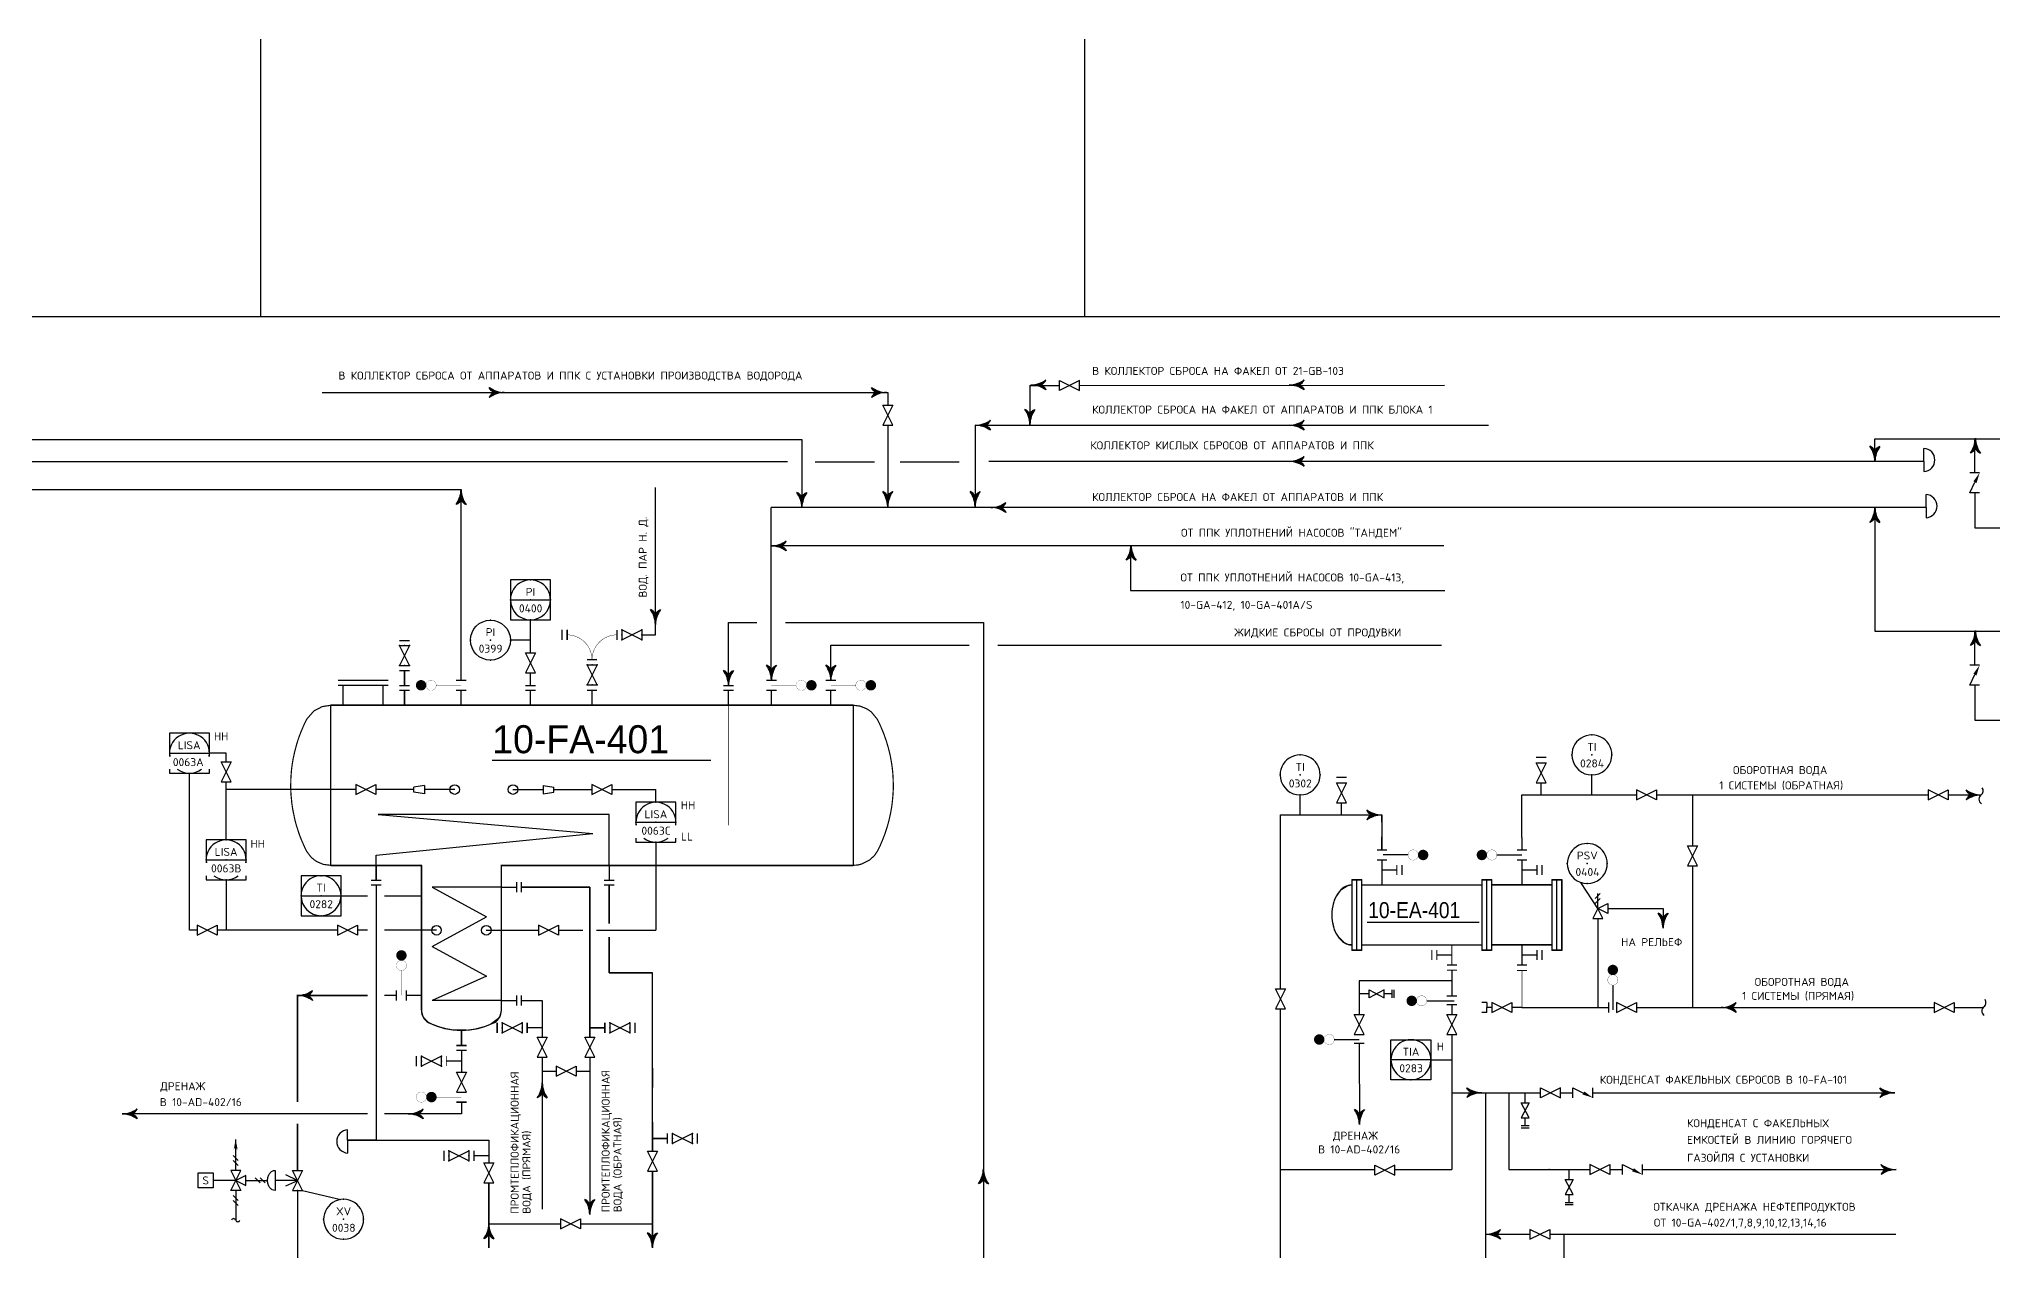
# Model space of a CAD drawing. Extents: x 173.9 to 269, y 119.5 to 158.6.
# Drawn here: x 209.56 to 246.2, y 135.91 to 158.62 of the extents above; entities that cross this region are included whole.
import ezdxf
from ezdxf.enums import TextEntityAlignment as Align

# ---------------------------------------------------------------- set-up
doc = ezdxf.new("R2010")
doc.units = 0
doc.linetypes.add('DASH', pattern=[0.15625, 0.09375, -0.0625])
doc.linetypes.add('DASHED', pattern=[0.1875, 0.125, -0.0625])
doc.layers.get('0').update_dxf_attribs({"linetype": 'CONTINUOUS'})
for name, color, linetype in [('1', 7, 'CONTINUOUS'), ('IN-ATTRIBS', 7, 'CONTINUOUS'), ('IN-EQUIPMENT', 7, 'CONTINUOUS'), ('IN-INST-TAP', 7, 'CONTINUOUS'), ('IN-INSTRUMENT', 7, 'CONTINUOUS'), ('IN-MIN-PROC', 2, 'CONTINUOUS'), ('IN-SOFTWARE', 7, 'CONTINUOUS'), ('IN-TEXT', 1, 'CONTINUOUS'), ('СЛОЙ1', 3, 'CONTINUOUS'), ('СЛОЙ2', 5, 'CONTINUOUS'), ('СЛОЙ3', 6, 'CONTINUOUS')]:
    doc.layers.add(name, color=color, linetype=linetype)
doc.styles.add('ATTRIBS', font='SIMPLEX', dxfattribs={"width": 0.9, "height": 0.1})
doc.styles.add('NARROW', font='simplex', dxfattribs={"width": 0.75, "height": 0.1})
doc.styles.add('S1', font='SIMPLEX', dxfattribs={"height": 0.1})

# ---------------------------------------------------------------- blocks, each defined once
blk = doc.blocks.new('VALVTEXT')
at = {"layer": 'IN-ATTRIBS'}
for p in [(0, 0.0625), (0, 0), (0.25, 0.0625), (0.25, 0), (0, -0.0625), (0.25, -0.0625)]:
    blk.add_point(p, dxfattribs=at)
at = {"layer": 'IN-ATTRIBS', "style": 'S1', "flags": 1}
for tag, p in [('DWGNO', (0.125, 0.4375)), ('IDNUM', (0.125, 0.5625)), ('FILENO', (0.125, 0.3125))]:
    blk.add_attdef(tag, text='', height=0.1, dxfattribs=at).set_placement(p, align=Align.CENTER)
at = {"layer": 'IN-ATTRIBS', "style": 'S1'}
for tag, p in [('MODE', (0.125, 0.078125)), ('SIZE', (0.125, -0.1875))]:
    blk.add_attdef(tag, text='', height=0.1, dxfattribs=at).set_placement(p, align=Align.CENTER)
blk = doc.blocks.new('PF35A')
blk.add_lwpolyline([(0, -0.0625), (0.25, 0.0625), (0.25, -0.0625), (0, 0.0625)], close=True)
blk = doc.blocks.new('BUBTEXT')
at = {"layer": 'IN-ATTRIBS'}
for p in [(0, 0.25), (-0.25, 0), (0, 0), (0.25, 0), (0, -0.25)]:
    blk.add_point(p, dxfattribs=at)
at = {"layer": 'IN-ATTRIBS', "flags": 1}
for tag, style, width, p in [('DWGNO', 'ATTRIBS', 0.8, (0.003, 0.447)), ('IDNUM', 'ATTRIBS', 0.8, (0.009, 0.584)), ('FILENO', 'ATTRIBS', 0.8, (-0.003, 0.311)), ('LOC', 'ATTRIBS', 0.8, (-0.08, -0.422)), ('SIG', 'ATTRIBS', 0.8, (-0.087, -0.563)), ('INSTALL', 'ATTRIBS', 0.8, (-0.087, -0.699)), ('DATE', 'ATTRIBS', 0.8, (-0.088, -0.969)), ('SERV', 'ATTRIBS', 0.8, (-0.083, -0.838)), ('CSYS', 'NARROW', 0.75, (-0.087, -1.243)), ('DES', 'NARROW', 0.75, (-0.087, -1.102))]:
    blk.add_attdef(tag, text='', height=0.1, dxfattribs=dict(at, style=style, width=width)).set_placement(p, align=Align.CENTER)
at = {"layer": 'IN-ATTRIBS', "style": 'ATTRIBS', "flags": 1}
blk.add_attdef('SYSCDI', text='', height=0.1, dxfattribs=at).set_placement((-0.312, 0.312), align=Align.RIGHT)
at = {"layer": 'IN-ATTRIBS', "style": 'S1'}
for tag, p in [('XT', (0.324, 0.257)), ('A1', (0.323, 0.115)), ('A2', (0.323, -0.035)), ('A3', (0.323, -0.185)), ('RES', (0.323, -0.342))]:
    blk.add_attdef(tag, p, '', height=0.1, dxfattribs=at)
at = {"layer": 'IN-ATTRIBS', "style": 'ATTRIBS'}
blk.add_attdef('SYSCDV', text='', height=0.1, dxfattribs=at).set_placement((-0.312, 0.141), align=Align.RIGHT)
at = {"layer": 'IN-ATTRIBS', "style": 'S1'}
for tag, p in [('INSTTYPE', (0, 0.05)), ('TAGNUM', (0.002, -0.156)), ('MD', (0.402, -0.565)), ('SZ', (0.402, -0.696))]:
    blk.add_attdef(tag, text='', height=0.1, dxfattribs=at).set_placement(p, align=Align.CENTER)
blk = doc.blocks.new('PH29B')
at = {"linetype": 'Continuous'}
blk.add_line((-0.25, 0), (0.25, 0), dxfattribs=at)
for points in [[(0.25, -0.038), (0.25, 0.25), (-0.25, 0.25), (-0.25, -0.038)], [(-0.25, -0.199), (-0.25, -0.25), (0.25, -0.25), (0.25, -0.199)]]:
    blk.add_lwpolyline(points)
for start, end in [(351.1529, 188.8471), (232.6037, 307.3963)]:
    blk.add_arc((0, 0), 0.25, start, end)
blk = doc.blocks.new('PE2')
for points in [[(0, 0, 0.150368), (0.188, 0.062, 0.150368)], [(0.125, 0, 0.206864), (0.188, 0.062, 0.206864)], [(0.125, 0, -0.206864), (0.188, -0.062, -0.206864)]]:
    blk.add_lwpolyline(points, format="xyb")
blk.add_arc((-0.008, -0.336), 0.336, 54.4623, 88.6678)
for points in [[(0, 0), (0.125, 0), (0.04, 0.003), (0.141, 0.008)], [(0, 0), (0.125, 0), (0.04, -0.003), (0.141, -0.008)], [(0.04, 0.003), (0.141, 0.008), (0.079, 0.011), (0.156, 0.019)], [(0.079, 0.011), (0.156, 0.019), (0.117, 0.024), (0.169, 0.031)], [(0.117, 0.024), (0.169, 0.031), (0.154, 0.041), (0.179, 0.046)], [(0.154, 0.041), (0.179, 0.046), (0.188, 0.062)], [(0.04, -0.003), (0.141, -0.008), (0.079, -0.011), (0.156, -0.019)], [(0.079, -0.011), (0.156, -0.019), (0.117, -0.024), (0.169, -0.031)], [(0.117, -0.024), (0.169, -0.031), (0.154, -0.041), (0.179, -0.046)], [(0.154, -0.041), (0.179, -0.046), (0.188, -0.062)]]:
    blk.add_solid(points)
blk = doc.blocks.new('X1', base_point=(27.875, 16.125))
for p, q in [((28, 16.0625), (27.75, 16.1875)), ((27.75, 16.0625), (28, 16.1875)), ((27.75, 16.1875), (27.75, 16.0625)), ((28, 16.1875), (28, 16.0625))]:
    blk.add_line(p, q)
for p in [(27.75, 16.125), (28, 16.125)]:
    blk.add_point(p)
blk = doc.blocks.new('PD22')
blk.add_lwpolyline([(-0.09375, 0.09375), (0.09375, 0.09375), (0.09375, -0.09375), (-0.09375, -0.09375), (-0.09375, 0.09375)])
at = {"layer": 'IN-ATTRIBS', "style": 'S1'}
blk.add_attdef('S_TAG', text='', height=0.1, dxfattribs=at).set_placement((0, 0), align=Align.MIDDLE)
blk = doc.blocks.new('PE1')
for centre, start, end in [((-0.009, 0.027), 288.4319, 71.5681), ((0.009, -0.027), 108.4319, 251.5681)]:
    blk.add_arc(centre, 0.0284, start, end)
blk = doc.blocks.new('PD14')
for points, const_width in [([(0.03, 0.5, 1), (0.095, 0.5, 1)], 0.065), ([(-0.00125, 0.375, 1), (0.12625, 0.375, 1)], 0.0025)]:
    blk.add_lwpolyline(points, format="xyb", close=True, dxfattribs=dict(const_width=const_width))
at = {"const_width": 0.005}
blk.add_lwpolyline([(0.0625, 0.3125), (0.0625, 0)], dxfattribs=at)
blk = doc.blocks.new('-ARROW')
blk.add_line((0.085, 0), (0.125, 0))
for points in [[(0.085, 0), (0, 0), (0.085, 0), (0.124, 0.025)], [(0.085, 0), (0, 0), (0.085, 0), (0.124, -0.025)]]:
    blk.add_solid(points)
blk = doc.blocks.new('PH35A')
blk.add_circle((0, 0), 0.25)
blk = doc.blocks.new('PF35')
blk.add_lwpolyline([(0, -0.0625), (0.25, 0.0625), (0.25, -0.0625), (0, 0.0625)], close=True)
at = {"layer": 'IN-ATTRIBS', "style": 'S1'}
for tag, p in [('MODE', (0.125, 0.078125)), ('SIZE', (0.125, -0.1875))]:
    blk.add_attdef(tag, text='', height=0.1, dxfattribs=at).set_placement(p, align=Align.CENTER)

msp = doc.modelspace()

# ---------------------------------------------------------------- hatches: boundary and pattern name
at = {"layer": 'IN-MIN-PROC'}
msp.add_hatch(color=256, dxfattribs=at).paths.add_polyline_path([(216.92, 138.891, 0.373738), (216.825, 138.808, -0.070186), (216.825, 138.782, 0.373738), (216.92, 138.699, 1)])

# ---------------------------------------------------------------- linework, layer by layer
at = {"color": 2}
for p, q in [((213.721, 153.423), (213.721, 158.622)), ((232.933, 140.826), (232.745, 140.451)), ((232.745, 140.826), (232.933, 140.826)), ((232.933, 140.451), (232.745, 140.826)), ((235.955, 140.692), (236.142, 140.692)), ((232.745, 140.451), (232.933, 140.451)), ((234.408, 139.968), (234.221, 140.343)), ((234.221, 140.343), (234.408, 140.343)), ((234.408, 140.343), (234.221, 139.968)), ((235.955, 140.531), (236.142, 140.531)), ((236.142, 139.968), (235.955, 140.343)), ((235.955, 140.343), (236.142, 140.343)), ((236.142, 140.343), (235.955, 139.968)), ((234.221, 139.968), (234.408, 139.968)), ((235.955, 139.968), (236.142, 139.968)), ((234.221, 139.806), (234.408, 139.806)), ((214.411, 137.224), (214.185, 137.127)), ((214.411, 137.232), (214.189, 137.338))]:
    msp.add_line(p, q, dxfattribs=at)
at = {"color": 4}
msp.add_line((229.169, 153.424, -0.861), (229.169, 158.623, -0.861), dxfattribs=at)
at = {"color": 3}
for p, q in [((229.071, 152.131), (235.914, 152.14)), ((227.113, 151.387), (236.739, 151.387)), ((204.431, 150.18), (217.476, 150.18)), ((230.024, 149.125), (230.024, 148.287)), ((230.024, 148.287), (235.917, 148.287))]:
    msp.add_line(p, q, dxfattribs=at)
at = {"color": 5}
for p, q in [((243.983, 150.709), (243.983, 151.13)), ((243.983, 151.13), (246.326, 151.13)), ((245.854, 150.495), (245.854, 151.13)), ((243.983, 149.845), (243.983, 147.525)), ((245.854, 150.12), (245.854, 149.462)), ((245.854, 149.462), (250.38, 149.462)), ((243.983, 147.525), (246.326, 147.525)), ((245.854, 146.89), (245.854, 147.525)), ((245.854, 146.515), (245.854, 145.857)), ((245.854, 145.857), (250.38, 145.857))]:
    msp.add_line(p, q, dxfattribs=at)
at = {"linetype": 'Continuous'}
for p, q in [((218.402, 148.113), (219.152, 148.113)), ((212.009, 145.238), (212.759, 145.238)), ((215.921, 144.089), (219.947, 143.732)), ((220.252, 144.089), (215.921, 144.089)), ((220.252, 143.138), (220.252, 144.089)), ((215.882, 143.327), (219.947, 143.732)), ((215.882, 143.138), (215.882, 143.327)), ((214.476, 142.569), (215.226, 142.569)), ((216.936, 142.727), (217.953, 142.172)), ((218.232, 142.727), (216.936, 142.727)), ((216.936, 141.616), (217.953, 142.172)), ((216.936, 141.616), (217.953, 141.061)), ((217.953, 141.061), (216.936, 140.605)), ((218.232, 140.605), (216.936, 140.605)), ((235.66, 139.494), (234.91, 139.494))]:
    msp.add_line(p, q, dxfattribs=at)
for p, q in [((217.476, 146.606), (217.476, 147.731)), ((222.396, 146.419), (222.583, 146.419)), ((223.2, 146.419), (223.388, 146.419)), ((213.071, 145.238), (212.759, 145.238)), ((218.06, 145.112), (222.159, 145.112)), ((214.196, 144.558), (213.071, 144.558)), ((213.071, 143.615), (213.071, 144.558)), ((215.5, 144.558), (214.196, 144.558)), ((216.59, 144.558), (215.875, 144.558)), ((217.356, 144.558), (216.789, 144.558)), ((218.449, 144.558), (219.016, 144.558)), ((219.215, 144.558), (219.929, 144.558)), ((220.304, 144.558), (221.129, 144.558)), ((221.129, 144.321), (221.129, 144.558)), ((234.74, 143.949), (234.74, 144.082)), ((234.74, 143.426), (234.74, 143.673)), ((221.13, 143.571), (221.13, 141.921)), ((213.071, 142.865), (213.071, 141.921)), ((234.177, 142.864), (234.177, 141.551)), ((234.365, 142.864), (234.177, 142.864)), ((234.365, 141.551), (234.365, 142.864)), ((236.615, 142.864), (236.615, 141.551)), ((236.802, 142.864), (236.615, 142.864)), ((236.802, 141.551), (236.802, 142.864)), ((237.927, 142.864), (237.927, 141.551)), ((238.115, 142.864), (237.927, 142.864)), ((238.115, 141.551), (238.115, 142.864)), ((214.729, 142.569), (215.724, 142.569)), ((216.04, 142.569), (216.732, 142.569)), ((219.704, 142.727), (219.888, 142.727)), ((237.927, 142.77), (236.802, 142.77)), ((214.226, 141.921), (213.071, 141.921)), ((215.16, 141.921), (214.176, 141.921)), ((215.724, 141.921), (215.535, 141.921)), ((216.449, 141.921), (216.04, 141.921)), ((217.016, 141.921), (216.449, 141.921)), ((217.949, 141.921), (218.715, 141.921)), ((218.715, 141.921), (218.929, 141.921)), ((219.304, 141.921), (219.76, 141.921)), ((220.016, 141.921), (221.13, 141.921)), ((234.462, 142.075), (236.562, 142.075)), ((234.177, 141.551), (234.365, 141.551)), ((236.615, 141.551), (236.802, 141.551)), ((237.927, 141.551), (238.115, 141.551)), ((218.603, 140.605), (218.998, 140.605)), ((238.788, 140.474), (238.788, 140.474)), ((218.717, 140.186), (218.717, 139.998)), ((220.169, 140.186), (220.169, 139.998)), ((217.482, 139.264), (217.482, 139.264)), ((221.063, 139.338), (221.063, 138.977)), ((221.063, 138.909), (221.063, 139.338)), ((235.66, 139.494), (236.052, 139.494)), ((213.25, 137.42), (213.25, 137.997)), ((213.157, 137.42), (213.25, 137.232)), ((213.344, 137.42), (213.157, 137.42)), ((213.297, 137.607), (213.204, 137.701)), ((213.297, 137.514), (213.204, 137.607)), ((213.25, 137.232), (213.344, 137.42)), ((213.157, 137.045), (213.25, 137.232)), ((213.344, 137.045), (213.157, 137.045)), ((213.438, 137.326), (213.25, 137.232)), ((213.25, 137.232), (213.438, 137.139)), ((213.25, 137.232), (213.344, 137.045)), ((213.25, 137.045), (213.25, 136.487)), ((213.438, 137.139), (213.438, 137.326)), ((213.438, 137.232), (213.848, 137.232)), ((213.614, 137.279), (213.708, 137.186)), ((213.708, 137.279), (213.801, 137.186)), ((213.204, 136.951), (213.297, 136.857)), ((213.204, 136.857), (213.297, 136.764))]:
    msp.add_line(p, q)
at = {"color": 7}
for p, q in [((213.071, 145.079), (213.071, 145.238)), ((212.384, 141.921), (212.384, 144.863)), ((213.071, 144.558), (213.071, 144.704)), ((212.531, 141.921), (212.384, 141.921)), ((213.071, 141.921), (212.906, 141.921))]:
    msp.add_line(p, q, dxfattribs=at)
at = {"color": 6}
msp.add_line((237.927, 141.645), (236.802, 141.645), dxfattribs=at)
for points in [[(219.152, 148.055), (219.152, 148.488), (218.402, 148.488), (218.402, 148.055)], [(218.402, 148.113), (218.402, 147.738), (219.152, 147.738), (219.152, 148.113)], [(212.759, 145.18), (212.759, 145.613), (212.009, 145.613), (212.009, 145.18)], [(212.009, 144.94), (212.009, 144.863), (212.759, 144.863), (212.759, 144.94)], [(234.91, 139.436), (234.91, 139.869), (235.66, 139.869), (235.66, 139.436)], [(235.66, 139.436), (235.66, 139.119), (234.91, 139.119), (234.91, 139.436)]]:
    msp.add_lwpolyline(points)
at = {"const_width": 0.0225}
for points in [[(234.646, 143.426), (234.833, 143.426)], [(237.458, 143.426), (237.271, 143.426)], [(236.146, 141.174), (235.958, 141.174)], [(237.458, 141.166), (237.271, 141.166)]]:
    msp.add_lwpolyline(points, dxfattribs=at)
at = {"color": 6, "const_width": 0.0225}
for points in [[(234.74, 142.77), (234.74, 143.238), (234.646, 143.238), (234.833, 143.238)], [(237.271, 143.238), (237.458, 143.238)], [(237.365, 142.77), (237.365, 143.238)], [(234.365, 142.77), (236.615, 142.77), (236.615, 142.864), (236.802, 142.864), (236.802, 142.77), (237.927, 142.77), (237.927, 142.864), (238.115, 142.864), (238.115, 141.551), (237.927, 141.551), (237.927, 141.645), (236.802, 141.645), (236.802, 141.551), (236.615, 141.551), (236.615, 141.645), (234.365, 141.645), (234.365, 141.551), (234.177, 141.551), (234.177, 142.864), (234.365, 142.864), (234.365, 141.645)], [(234.74, 143.051), (235.021, 143.051)], [(235.021, 142.957), (235.021, 143.145)], [(235.115, 142.957), (235.115, 143.145)], [(237.365, 143.051), (237.646, 143.051)], [(237.646, 142.957), (237.646, 143.145)], [(237.74, 143.145), (237.74, 142.957)], [(234.177, 142.77), (234.107, 142.76), (233.97, 142.675), (233.912, 142.605), (233.865, 142.521), (233.832, 142.431), (233.81, 142.32), (233.802, 142.208), (233.81, 142.095), (233.832, 141.984), (233.865, 141.894), (233.912, 141.81), (234.042, 141.683), (234.107, 141.655), (234.177, 141.655)], [(236.615, 142.77), (236.615, 141.645)], [(236.802, 142.77), (236.802, 141.645)], [(237.927, 142.77), (237.927, 141.645)], [(235.677, 141.364), (235.677, 141.551)], [(235.771, 141.364), (235.771, 141.551)], [(236.052, 141.458), (235.771, 141.458)], [(236.052, 141.27), (236.052, 141.645)], [(237.365, 141.645), (237.365, 141.27)], [(237.365, 141.458), (237.646, 141.458)], [(237.646, 141.364), (237.646, 141.551)], [(237.74, 141.364), (237.74, 141.551)], [(236.146, 141.27), (235.958, 141.27)], [(237.458, 141.27), (237.271, 141.27)]]:
    msp.add_lwpolyline(points, dxfattribs=at)
at = {"color": 7}
for points in [[(215.226, 142.511), (215.226, 142.944), (214.476, 142.944), (214.476, 142.511)], [(214.476, 142.569), (214.476, 142.194), (215.226, 142.194), (215.226, 142.569)]]:
    msp.add_lwpolyline(points, dxfattribs=at)
for centre, radius, start, end in [((218.777, 148.113), 0.375, 351.1529, 188.8471), ((218.777, 148.113), 0.375, 180, 0), ((212.384, 145.238), 0.375, 351.1529, 188.8471), ((233.207, 144.832), 0.375, 351.1529, 188.8471), ((212.384, 145.238), 0.375, 232.6037, 307.3963), ((233.207, 144.832), 0.375, 188.8471, 351.1529), ((246.028, 144.377), 0.0945, 122.4484, 238.3686), ((245.904, 144.536), 0.108, 312.7265, 30.7996), ((238.591, 143.172), 0.375, 351.1529, 188.8471), ((214.851, 142.569), 0.375, 351.1529, 188.8471), ((238.591, 143.172), 0.375, 188.8471, 351.1529), ((214.851, 142.569), 0.375, 180, 360), ((234.413, 142.271), 0.603, 146.3099, 164.5629), ((234.268, 142.368), 0.429, 121.8535, 146.3099), ((234.177, 142.515), 0.255, 90, 121.8535), ((234.643, 142.208), 0.841, 164.5629, 180), ((234.643, 142.208), 0.841, 180, 195.4371), ((234.413, 142.144), 0.603, 195.4371, 213.6901), ((234.268, 142.048), 0.429, 213.6901, 238.1465), ((234.177, 141.9), 0.255, 238.1465, 270), ((246.082, 140.408), 0.0945, 122.4484, 238.3686), ((245.958, 140.567), 0.108, 312.7265, 30.7996), ((235.285, 139.494), 0.375, 351.1529, 188.8471), ((235.285, 139.494), 0.375, 180, 0), ((215.274, 136.504), 0.375, 351.1529, 188.8471), ((215.274, 136.504), 0.375, 188.8471, 351.1529)]:
    msp.add_arc(centre, radius, start, end)
for start, end in [(351.1529, 188.8471), (188.8471, 351.1529)]:
    msp.add_arc((238.677, 145.207), 0.375, start, end, dxfattribs=at)
msp.add_point((237.879, 137.436))
at = {"layer": '1'}
for p, q in [((234.271, 141.561), (234.271, 142.864)), ((236.708, 141.561), (236.708, 142.864)), ((238.021, 141.561), (238.021, 142.864))]:
    msp.add_line(p, q, dxfattribs=at)
at = {"layer": 'IN-EQUIPMENT'}
for p, q in [((223.2, 146.606), (223.388, 146.606)), ((224.315, 146.606), (224.503, 146.606)), ((222.396, 146.508), (222.583, 146.508)), ((218.154, 140.186), (218.154, 139.998)), ((220.732, 140.186), (220.732, 139.998))]:
    msp.add_line(p, q, dxfattribs=at)
at = {"layer": 'IN-INST-TAP', "color": 7}
msp.add_line((238.677, 144.457), (238.677, 144.832), dxfattribs=at)
at = {"layer": 'IN-INST-TAP'}
for p, q in [((233.207, 144.082), (233.207, 144.457)), ((238.788, 142.329), (238.471, 142.817)), ((214.505, 137.045), (215.219, 136.875))]:
    msp.add_line(p, q, dxfattribs=at)
at = {"layer": 'IN-INST-TAP', "linetype": 'Continuous'}
for p, q in [((213.25, 137.232), (212.825, 137.232)), ((212.825, 137.232), (212.825, 137.231))]:
    msp.add_line(p, q, dxfattribs=at)
at = {"layer": 'IN-MIN-PROC'}
for p, q in [((245.947, 150.495), (245.76, 150.495)), ((245.947, 146.89), (245.76, 146.89)), ((237.63, 145.168), (237.817, 145.168)), ((233.886, 144.793), (234.074, 144.793)), ((237.63, 145.061), (237.817, 145.061)), ((237.817, 144.686), (237.63, 145.061)), ((237.817, 145.061), (237.63, 144.686)), ((216.789, 144.637), (216.59, 144.606)), ((216.789, 144.478), (216.59, 144.509)), ((219.016, 144.637), (219.215, 144.606)), ((219.016, 144.478), (219.215, 144.509)), ((234.074, 144.311), (233.886, 144.686)), ((234.074, 144.686), (233.886, 144.311)), ((233.886, 144.686), (234.074, 144.686)), ((237.63, 144.686), (237.817, 144.686)), ((233.886, 144.311), (234.074, 144.311)), ((235.232, 143.332), (234.763, 143.332)), ((236.896, 143.332), (237.365, 143.332)), ((238.741, 142.516), (238.835, 142.61)), ((238.741, 142.422), (238.835, 142.516)), ((238.788, 142.329), (238.788, 142.61)), ((238.788, 142.329), (238.694, 142.141)), ((238.694, 142.141), (238.882, 142.141)), ((238.788, 142.329), (238.975, 142.422)), ((238.882, 142.141), (238.788, 142.329)), ((238.975, 142.235), (238.788, 142.329)), ((238.975, 142.422), (238.975, 142.235)), ((234.502, 140.654), (234.502, 140.804)), ((234.783, 140.804), (234.502, 140.654)), ((234.502, 140.804), (234.783, 140.654)), ((234.783, 140.654), (234.783, 140.804)), ((234.931, 140.729), (234.783, 140.729)), ((234.931, 140.654), (234.931, 140.804)), ((234.971, 140.654), (234.971, 140.804)), ((239.069, 140.895), (239.069, 140.427)), ((235.58, 140.599), (236.095, 140.599)), ((236.615, 140.568), (236.615, 140.568)), ((236.708, 140.568), (236.615, 140.568)), ((236.615, 140.381), (236.615, 140.381)), ((236.708, 140.381), (236.615, 140.381)), ((236.708, 140.568), (236.708, 140.474)), ((236.708, 140.474), (236.708, 140.474)), ((236.802, 140.474), (236.708, 140.474)), ((236.708, 140.381), (236.708, 140.474)), ((238.996, 140.38), (238.996, 140.568)), ((233.846, 139.874), (234.315, 139.874)), ((238.695, 138.783), (238.695, 138.971)), ((237.349, 138.689), (237.499, 138.689)), ((237.499, 138.689), (237.349, 138.408)), ((237.499, 138.408), (237.349, 138.689)), ((237.349, 138.408), (237.499, 138.408)), ((237.349, 138.261), (237.499, 138.261)), ((237.349, 138.22), (237.499, 138.22)), ((213.989, 137.42), (213.989, 137.045)), ((239.626, 137.342), (239.626, 137.53)), ((214.411, 137.232), (213.989, 137.232)), ((238.177, 137.249), (238.327, 137.249)), ((238.327, 137.249), (238.177, 136.967)), ((238.327, 136.967), (238.177, 137.249)), ((238.177, 136.967), (238.327, 136.967)), ((238.177, 136.82), (238.327, 136.82)), ((238.177, 136.779), (238.327, 136.779))]:
    msp.add_line(p, q, dxfattribs=at)
for points in [[(245.947, 150.12), (245.76, 150.12), (245.859, 150.319)], [(245.947, 146.515), (245.76, 146.515), (245.859, 146.714)], [(216.59, 144.509), (216.59, 144.606)], [(216.789, 144.637), (216.789, 144.478)], [(219.016, 144.637), (219.016, 144.478)], [(219.215, 144.509), (219.215, 144.606)], [(238.32, 138.783), (238.32, 138.971), (238.519, 138.871)], [(239.251, 137.342), (239.251, 137.53), (239.449, 137.431)]]:
    msp.add_lwpolyline(points, dxfattribs=at)
at = {"layer": 'IN-MIN-PROC', "const_width": 0.0075}
msp.add_lwpolyline([(219.931, 146.989, 0.414214), (219.462, 147.458, 0.414214)], format="xyb", dxfattribs=at)
at = {"layer": 'IN-MIN-PROC', "linetype": 'DASH', "const_width": 0.0075}
msp.add_lwpolyline([(220.399, 147.458, 0.414214), (219.931, 146.989, 0.414214)], format="xyb", dxfattribs=at)
at = {"layer": 'IN-MIN-PROC'}
for points in [[(213.165, 145.079), (212.977, 144.704), (213.165, 144.704), (212.977, 145.079)], [(215.875, 144.464), (215.5, 144.652), (215.5, 144.464), (215.875, 144.652)], [(219.929, 144.464), (220.304, 144.652), (220.304, 144.464), (219.929, 144.652)], [(212.906, 141.827), (212.531, 142.015), (212.531, 141.827), (212.906, 142.015)], [(215.535, 141.827), (215.16, 142.015), (215.16, 141.827), (215.535, 142.015)], [(218.929, 141.827), (219.304, 142.015), (219.304, 141.827), (218.929, 142.015)], [(219.092, 139.545), (218.904, 139.92), (219.092, 139.92), (218.904, 139.545)], [(219.982, 139.545), (219.794, 139.92), (219.982, 139.92), (219.794, 139.545)], [(219.256, 139.189), (219.631, 139.377), (219.631, 139.189), (219.256, 139.377)], [(221.157, 137.407), (220.97, 137.782), (221.157, 137.782), (220.97, 137.407)], [(218.09, 137.188), (217.903, 137.563), (218.09, 137.563), (217.903, 137.188)], [(219.343, 136.326), (219.718, 136.514), (219.718, 136.326), (219.343, 136.514)], [(237.511, 136.129), (237.886, 136.316), (237.886, 136.129), (237.511, 136.316)]]:
    msp.add_lwpolyline(points, close=True, dxfattribs=at)
for points, const_width in [([(235.325, 143.428, 1), (235.325, 143.236, 1)], 0.00375), ([(235.513, 143.381, 1), (235.513, 143.283, 1)], 0.0975), ([(236.615, 143.283, 1), (236.615, 143.381, 1)], 0.0975), ([(236.802, 143.236, 1), (236.802, 143.428, 1)], 0.00375), ([(239.021, 141.177, 1), (239.118, 141.177, 1)], 0.0975), ([(238.974, 140.989, 1), (239.165, 140.989, 1)], 0.00375), ([(235.299, 140.55, 1), (235.299, 140.647, 1)], 0.0975), ([(235.486, 140.503, 1), (235.486, 140.694, 1)], 0.00375), ([(233.565, 139.825, 1), (233.565, 139.923, 1)], 0.0975), ([(233.752, 139.778, 1), (233.752, 139.97, 1)], 0.00375), ([(216.731, 138.699, 1), (216.731, 138.891, 1)], 0.00375), ([(216.92, 138.699, 1), (216.92, 138.891, 1)], 0.00375)]:
    msp.add_lwpolyline(points, format="xyb", close=True, dxfattribs=dict(at, const_width=const_width))
at = {"layer": 'IN-MIN-PROC', "const_width": 0.0075}
msp.add_lwpolyline([(217.014, 138.795), (217.482, 138.795)], dxfattribs=at)
at = {"layer": 'IN-MIN-PROC'}
msp.add_lwpolyline([(213.989, 137.045, -0.126822), (213.937, 137.058, -0.10607), (213.889, 137.1, -0.085783), (213.86, 137.158, -0.075445), (213.848, 137.232, -0.075445), (213.86, 137.306, -0.085783), (213.889, 137.365, -0.10607), (213.937, 137.407, -0.126822), (213.989, 137.42, -0.126822)], format="xyb", dxfattribs=at)
for centre in [(217.356, 144.558), (218.449, 144.558), (217.016, 141.921), (217.949, 141.921)]:
    msp.add_circle(centre, 0.0896, dxfattribs=at)
for points in [[(245.888, 150.302), (245.947, 150.495), (245.83, 150.334)], [(245.888, 146.697), (245.947, 146.89), (245.83, 146.729)], [(238.502, 138.843), (238.695, 138.783), (238.535, 138.9)], [(239.432, 137.402), (239.626, 137.342), (239.465, 137.46)]]:
    msp.add_solid(points, dxfattribs=at)
at = {"layer": 'IN-SOFTWARE', "color": 6}
msp.add_line((175.071, 153.423), (265.667, 153.423), dxfattribs=at)
at = {"layer": 'СЛОЙ1'}
for p, q in [((228.141, 152.14), (228.141, 151.387)), ((228.141, 152.131), (228.696, 152.131)), ((214.87, 151.999), (225.474, 151.999)), ((225.474, 151.999), (225.474, 151.762)), ((225.474, 151.387), (225.474, 149.845)), ((227.113, 151.387), (227.113, 149.845)), ((186.097, 151.117), (223.865, 151.117)), ((223.865, 151.117), (223.865, 149.845)), ((224.113, 150.7), (225.224, 150.7)), ((225.706, 150.7), (226.816, 150.7)), ((244.901, 150.709), (227.368, 150.709)), ((217.476, 146.606), (217.476, 150.18)), ((244.943, 149.845), (223.291, 149.845)), ((223.291, 146.636), (223.291, 149.845)), ((235.9, 149.125), (223.291, 149.125)), ((222.489, 147.69), (223.021, 147.69)), ((222.489, 146.508), (222.489, 147.69)), ((223.561, 147.69), (227.272, 147.69)), ((227.272, 147.69), (227.272, 133.777)), ((224.407, 146.636), (224.409, 147.263)), ((224.409, 147.263), (227.002, 147.263)), ((227.542, 147.263), (235.857, 147.263)), ((232.84, 140.826), (232.84, 144.082)), ((232.84, 144.082), (234.74, 144.082)), ((234.74, 144.082), (234.74, 143.426)), ((236.052, 141.174), (236.049, 140.692)), ((232.84, 131.769), (232.84, 140.451)), ((236.049, 140.531), (236.049, 140.343)), ((236.049, 139.968), (236.051, 137.436)), ((236.052, 138.877), (237.711, 138.877)), ((236.683, 138.877), (236.683, 129.846)), ((237.117, 138.877), (237.117, 137.436)), ((238.086, 138.877), (238.32, 138.877)), ((238.695, 138.877), (244.358, 138.877)), ((232.84, 137.436), (234.606, 137.436)), ((234.984, 137.436), (236.051, 137.436)), ((237.117, 137.436), (238.641, 137.436)), ((239.016, 137.436), (239.251, 137.436)), ((239.626, 137.436), (244.381, 137.436)), ((214.411, 137.045), (214.411, 130.406)), ((236.683, 136.223), (237.511, 136.223)), ((237.886, 136.223), (244.377, 136.223)), ((238.15, 136.223), (238.15, 134.173))]:
    msp.add_line(p, q, dxfattribs=at)
at = {"layer": 'СЛОЙ1', "color": 3}
msp.add_line((204.159, 150.709), (223.595, 150.709), dxfattribs=at)
at = {"layer": 'СЛОЙ1'}
for points, const_width in [([(234.74, 143.426), (234.74, 143.673)], 0.0225), ([(214.411, 138.7), (214.411, 140.7), (215.724, 140.7)], 0.03), ([(216.264, 140.7), (216.04, 140.7)], 0.0225), ([(214.411, 137.42), (214.411, 138.295)], 0.03)]:
    msp.add_lwpolyline(points, dxfattribs=dict(at, const_width=const_width))
at = {"layer": 'СЛОЙ2'}
for p, q in [((244.901, 150.709), (244.901, 150.953)), ((244.901, 150.709), (244.901, 150.516)), ((221.12, 147.458), (221.12, 150.222)), ((244.943, 149.845), (244.943, 150.089)), ((244.943, 149.845), (244.943, 149.653)), ((218.777, 147.121), (218.777, 147.738)), ((220.868, 147.458), (221.12, 147.458)), ((218.777, 146.508), (218.777, 146.746)), ((237.365, 144.457), (239.511, 144.457)), ((237.365, 143.662), (237.365, 144.457)), ((237.724, 144.457), (237.724, 144.686)), ((239.886, 144.457), (240.565, 144.457)), ((240.565, 144.457), (244.983, 144.457)), ((240.565, 144.457), (240.565, 143.503)), ((245.358, 144.457), (245.977, 144.457)), ((233.98, 144.082), (233.98, 144.311)), ((237.365, 143.662), (237.365, 143.426)), ((240.565, 143.128), (240.565, 140.474)), ((215.882, 142.767), (215.882, 137.99)), ((218.603, 142.727), (219.704, 142.727)), ((219.888, 142.727), (218.603, 142.727)), ((219.888, 142.727), (219.888, 139.92)), ((219.888, 139.92), (219.888, 142.727)), ((220.252, 142.767), (220.252, 142.049)), ((220.252, 142.049), (220.252, 142.767)), ((238.788, 142.141), (238.788, 140.474)), ((238.975, 142.329), (240.011, 142.329)), ((240.011, 142.329), (240.011, 141.962)), ((220.252, 141.793), (220.252, 141.125)), ((220.252, 141.125), (220.252, 141.793)), ((220.252, 141.125), (221.055, 141.125)), ((221.063, 141.125), (220.252, 141.125)), ((221.063, 138.909), (221.063, 141.125)), ((234.315, 140.974), (234.315, 140.343)), ((236.051, 140.972), (234.315, 140.974)), ((234.502, 140.729), (234.315, 140.729)), ((218.603, 140.605), (218.998, 140.605)), ((218.998, 140.605), (218.998, 139.92)), ((218.998, 140.605), (218.998, 139.92)), ((237.365, 140.474), (237.177, 140.474)), ((237.365, 140.474), (238.996, 140.474)), ((239.514, 140.474), (240.565, 140.474)), ((240.565, 140.474), (245.091, 140.474)), ((245.466, 140.474), (246.016, 140.474)), ((218.154, 139.998), (218.154, 140.186)), ((218.717, 139.998), (218.717, 140.186)), ((218.998, 140.092), (218.717, 140.092)), ((218.998, 140.092), (218.717, 140.092)), ((219.888, 140.092), (220.169, 140.092)), ((220.169, 140.092), (219.888, 140.092)), ((220.169, 139.998), (220.169, 140.186)), ((220.732, 140.186), (220.732, 139.998)), ((217.482, 139.673), (217.482, 139.264)), ((217.482, 139.673), (217.482, 139.264)), ((234.315, 139.806), (234.318, 138.279)), ((216.639, 139.375), (216.639, 139.562)), ((217.482, 139.469), (217.201, 139.469)), ((217.482, 139.469), (217.201, 139.469)), ((218.998, 139.545), (218.998, 136.696)), ((218.998, 139.283), (219.256, 139.283)), ((219.631, 139.283), (219.888, 139.283)), ((219.888, 139.545), (219.888, 136.594)), ((221.063, 137.782), (221.063, 138.909)), ((215.724, 138.48), (211.121, 138.48)), ((217.482, 138.48), (216.04, 138.48)), ((217.482, 138.48), (216.04, 138.48)), ((217.576, 138.701), (217.389, 138.701)), ((217.389, 138.701), (217.576, 138.701)), ((217.482, 138.701), (217.482, 138.48)), ((217.482, 138.701), (217.482, 138.48)), ((221.063, 138.326), (221.063, 138.633)), ((215.349, 137.99), (215.349, 138.182)), ((221.063, 138.326), (221.063, 137.782)), ((221.345, 137.925), (221.345, 138.112)), ((221.907, 137.925), (221.907, 138.112)), ((221.907, 137.925), (221.907, 138.112)), ((215.349, 137.99), (215.349, 137.746)), ((215.882, 137.99), (215.349, 137.99)), ((215.349, 137.99), (217.997, 137.99)), ((215.882, 137.99), (217.997, 137.99)), ((217.153, 137.788), (217.153, 137.601)), ((217.715, 137.788), (217.715, 137.601)), ((217.997, 137.99), (217.997, 137.563)), ((217.997, 137.99), (217.997, 137.563)), ((221.063, 138.019), (221.345, 138.019)), ((221.345, 138.019), (221.063, 138.019)), ((217.997, 137.694), (217.715, 137.694)), ((217.997, 137.694), (217.715, 137.694)), ((221.063, 137.407), (221.063, 135.971)), ((221.063, 135.971), (221.063, 137.407)), ((217.997, 137.188), (217.997, 135.971)), ((217.997, 135.971), (217.997, 137.188)), ((217.997, 136.42), (219.343, 136.42)), ((219.718, 136.42), (221.063, 136.42))]:
    msp.add_line(p, q, dxfattribs=at)
at = {"layer": 'СЛОЙ2', "linetype": 'Continuous'}
msp.add_line((218.777, 147.358), (218.402, 147.358), dxfattribs=at)
at = {"layer": 'СЛОЙ2', "color": 3}
for p, q in [((237.424, 138.689), (237.424, 138.877)), ((237.424, 138.261), (237.424, 138.408)), ((238.252, 137.249), (238.252, 137.436)), ((238.252, 136.82), (238.252, 136.967))]:
    msp.add_line(p, q, dxfattribs=at)
at = {"layer": 'СЛОЙ2', "const_width": 0.0112}
for points in [[(237.365, 141.166), (237.365, 140.474)], [(217.201, 139.562), (217.201, 139.375)], [(221.345, 137.925), (221.345, 138.112)]]:
    msp.add_lwpolyline(points, dxfattribs=at)
at = {"layer": 'СЛОЙ2'}
for centre, start, end in [((244.889, 150.735), 273.3723, 86.6277), ((244.93, 149.871), 273.3723, 86.6277), ((215.362, 137.964), 93.3723, 266.6277)]:
    msp.add_arc(centre, 0.218, start, end, dxfattribs=at)
at = {"layer": 'СЛОЙ3'}
for p, q in [((216.324, 147.352), (216.512, 147.352)), ((219.368, 147.551), (219.368, 147.364)), ((219.462, 147.551), (219.462, 147.364)), ((220.024, 146.989), (219.837, 146.989)), ((215.173, 146.606), (216.11, 146.606)), ((216.324, 146.789), (216.512, 146.789)), ((216.418, 146.508), (216.418, 146.789)), ((217.382, 146.606), (217.569, 146.606)), ((215.173, 146.513), (216.11, 146.513)), ((215.266, 146.138), (215.266, 146.513)), ((216.016, 146.138), (216.016, 146.513)), ((216.324, 146.508), (216.512, 146.508)), ((216.324, 146.419), (216.512, 146.419)), ((216.418, 146.138), (216.418, 146.419)), ((217.382, 146.419), (217.569, 146.419)), ((217.476, 146.138), (217.476, 146.419)), ((218.683, 146.508), (218.87, 146.508)), ((218.683, 146.419), (218.87, 146.419)), ((218.777, 146.138), (218.777, 146.419)), ((219.837, 146.419), (220.024, 146.419)), ((219.931, 146.138), (219.931, 146.419)), ((222.489, 146.138), (222.489, 146.419)), ((223.294, 146.138), (223.294, 146.419)), ((224.315, 146.419), (224.503, 146.419)), ((224.409, 146.138), (224.409, 146.419)), ((224.83, 146.138), (215.032, 146.138)), ((215.032, 143.138), (215.032, 146.138)), ((224.83, 146.138), (224.83, 143.138)), ((215.032, 143.138), (216.732, 143.138)), ((215.882, 143.138), (215.882, 142.856)), ((216.732, 143.138), (216.732, 140.419)), ((218.232, 143.138), (221.506, 143.138)), ((218.232, 140.419), (218.232, 143.138)), ((220.252, 143.138), (220.252, 142.856)), ((221.506, 143.138), (224.83, 143.138)), ((215.976, 142.856), (215.788, 142.856)), ((215.976, 142.767), (215.788, 142.767)), ((218.232, 142.727), (218.514, 142.727)), ((218.514, 142.821), (218.514, 142.634)), ((218.603, 142.821), (218.603, 142.634)), ((220.346, 142.856), (220.158, 142.856)), ((220.346, 142.767), (220.158, 142.767)), ((216.264, 140.606), (216.264, 140.794)), ((216.451, 140.606), (216.451, 140.794)), ((216.732, 140.7), (216.451, 140.7)), ((218.514, 140.699), (218.514, 140.511)), ((218.603, 140.699), (218.603, 140.511)), ((218.232, 140.605), (218.514, 140.605)), ((217.482, 140.044), (217.482, 139.763)), ((217.389, 139.763), (217.576, 139.763)), ((217.389, 139.673), (217.576, 139.673))]:
    msp.add_line(p, q, dxfattribs=at)
at = {"layer": 'СЛОЙ3', "const_width": 0.0225}
for points in [[(216.324, 147.352), (216.512, 147.352)], [(219.368, 147.364), (219.368, 147.551)], [(219.462, 147.364), (219.462, 147.551)], [(220.399, 147.364), (220.399, 147.551)], [(220.024, 146.989), (219.837, 146.989)], [(215.173, 146.606), (216.11, 146.606)], [(216.512, 146.789), (216.324, 146.789)], [(216.418, 146.508), (216.418, 146.789)], [(217.569, 146.606), (217.382, 146.606)], [(223.2, 146.606), (223.388, 146.606)], [(224.503, 146.606), (224.315, 146.606)], [(215.173, 146.513), (216.11, 146.513)], [(215.266, 146.138), (215.266, 146.513)], [(216.016, 146.138), (216.016, 146.513)], [(216.512, 146.508), (216.324, 146.508)], [(216.512, 146.419), (216.324, 146.419)], [(216.418, 146.419), (216.418, 146.138)], [(217.569, 146.419), (217.382, 146.419)], [(217.476, 146.138), (217.476, 146.419)], [(218.87, 146.508), (218.683, 146.508)], [(218.683, 146.419), (218.87, 146.419)], [(218.777, 146.138), (218.777, 146.419)], [(220.024, 146.419), (219.837, 146.419)], [(219.931, 146.138), (219.931, 146.419)], [(222.583, 146.508), (222.396, 146.508)], [(222.583, 146.419), (222.396, 146.419)], [(222.489, 146.138), (222.489, 146.419)], [(223.388, 146.419), (223.2, 146.419)], [(223.294, 146.138), (223.294, 146.419)], [(224.315, 146.419), (224.503, 146.419)], [(224.409, 146.138), (224.409, 146.419)], [(215.032, 146.138), (214.871, 146.112), (214.717, 146.031), (214.583, 145.878), (214.53, 145.77), (214.478, 145.649), (214.438, 145.544), (214.395, 145.414), (214.355, 145.261), (214.325, 145.122), (214.306, 145.001), (214.297, 144.929), (214.286, 144.791), (214.282, 144.638), (214.283, 144.558), (214.287, 144.466), (214.303, 144.302), (214.32, 144.186), (214.359, 143.995), (214.389, 143.883), (214.446, 143.708), (214.478, 143.626), (214.542, 143.48), (214.583, 143.397), (214.658, 143.297), (214.728, 143.236), (214.773, 143.207), (214.893, 143.156), (215.032, 143.138)], [(215.032, 146.138), (224.83, 146.138), (224.83, 143.138), (218.232, 143.138), (218.232, 140.419)], [(216.732, 140.419), (216.732, 143.138), (215.032, 143.138), (215.032, 146.138)], [(224.83, 146.138), (224.958, 146.122), (225.089, 146.068), (225.165, 146.015), (225.278, 145.878), (225.328, 145.778), (225.398, 145.612), (225.449, 145.467), (225.485, 145.345), (225.52, 145.204), (225.542, 145.084), (225.558, 144.982), (225.569, 144.881), (225.575, 144.79), (225.58, 144.638), (225.578, 144.54), (225.572, 144.442), (225.561, 144.325), (225.549, 144.229), (225.524, 144.093), (225.496, 143.971), (225.466, 143.862), (225.421, 143.724), (225.379, 143.615), (225.337, 143.517), (225.278, 143.397), (225.227, 143.323), (225.134, 143.236), (224.986, 143.162), (224.917, 143.145), (224.83, 143.138)], [(215.788, 142.856), (215.976, 142.856)], [(215.882, 143.138), (215.882, 142.856)], [(220.158, 142.856), (220.346, 142.856)], [(220.252, 142.856), (220.252, 143.138)], [(215.976, 142.767), (215.788, 142.767)], [(218.232, 142.727), (218.514, 142.727)], [(218.514, 142.634), (218.514, 142.821)], [(218.603, 142.634), (218.603, 142.821)], [(220.346, 142.767), (220.158, 142.767)], [(216.264, 140.606), (216.264, 140.794)], [(216.451, 140.606), (216.451, 140.794)], [(216.732, 140.7), (216.451, 140.7)], [(218.514, 140.511), (218.514, 140.699)], [(218.603, 140.699), (218.603, 140.511)], [(216.732, 140.419), (216.767, 140.289), (216.862, 140.194), (216.933, 140.16), (217.062, 140.111), (217.19, 140.076), (217.307, 140.055), (217.482, 140.055), (217.603, 140.049), (217.744, 140.069), (217.92, 140.116), (218.021, 140.156), (218.198, 140.289), (218.232, 140.419)], [(218.232, 140.605), (218.514, 140.605)], [(217.482, 139.763), (217.482, 140.044)], [(217.389, 139.763), (217.576, 139.763)], [(217.389, 139.673), (217.576, 139.673)]]:
    msp.add_lwpolyline(points, dxfattribs=at)
at = {"layer": 'СЛОЙ3', "linetype": 'DASH', "const_width": 0.0112}
msp.add_lwpolyline([(222.489, 146.138), (222.489, 143.889)], dxfattribs=at)
at = {"layer": 'СЛОЙ3'}
for centre, radius, start, end in [((216.992, 140.419), 0.259, 180, 240), ((217.973, 140.419), 0.259, 300, 360), ((217.482, 141.397), 1.353, 242.7143, 297.2857)]:
    msp.add_arc(centre, radius, start, end, dxfattribs=at)

# ---------------------------------------------------------------- block references
at = {"layer": 'IN-EQUIPMENT', "yscale": 1.5, "zscale": 1.5}
for p, xscale in [((220.868, 147.458), -1.5), ((218.623, 140.092), -1.5), ((220.263, 140.092), 1.5), ((217.622, 137.694), -1.5)]:
    msp.add_blockref('VALVTEXT', p, dxfattribs=dict(at, xscale=xscale))
for p, xscale, rotation in [((216.418, 146.883), 1.5, 90), ((217.107, 139.469), 1.5, 180), ((221.438, 138.019), -1.5, 180)]:
    msp.add_blockref('VALVTEXT', p, dxfattribs=dict(at, xscale=xscale, rotation=rotation))
at = {"layer": 'IN-INSTRUMENT', "xscale": 1.5, "yscale": 1.5, "zscale": 1.5}
for p, values in [((218.777, 148.113), {'INSTTYPE': 'PI', 'TAGNUM': '0400'}), ((218.027, 147.358), {'INSTTYPE': 'PI', 'TAGNUM': '0399'}), ((233.207, 144.832), {'INSTTYPE': 'TI', 'TAGNUM': '0302'}), ((213.071, 143.24), {'INSTTYPE': 'LISA', 'TAGNUM': '0063B'}), ((238.591, 143.172), {'INSTTYPE': 'PSV', 'TAGNUM': '0404'}), ((214.851, 142.569), {'INSTTYPE': 'TI', 'TAGNUM': '0282'}), ((235.285, 139.494), {'INSTTYPE': 'TIA', 'TAGNUM': '0283', 'A1': 'H'}), ((215.274, 136.504), {'INSTTYPE': 'XV', 'TAGNUM': '0038'})]:
    msp.add_blockref('BUBTEXT', p, dxfattribs=at).add_auto_attribs(values)
msp.add_blockref('PH35A', (218.027, 147.358), dxfattribs=at)
at = {"layer": 'IN-INSTRUMENT', "color": 7, "xscale": 1.5, "yscale": 1.5, "zscale": 1.5}
for p, values in [((238.677, 145.207), {'INSTTYPE': 'TI', 'TAGNUM': '0284'}), ((221.129, 143.946), {'INSTTYPE': 'LISA', 'TAGNUM': '0063C'})]:
    msp.add_blockref('BUBTEXT', p, dxfattribs=at).add_auto_attribs(values)
for p in [(221.129, 143.946), (213.071, 143.24)]:
    msp.add_blockref('PH29B', p, dxfattribs=at)
at = {"layer": 'IN-INSTRUMENT', "linetype": 'DASHED', "xscale": 1.5, "yscale": 1.5, "zscale": 1.5}
msp.add_blockref('PD22', (212.688, 137.233), dxfattribs=at).add_auto_attribs({'S_TAG': 'S'})
at = {"layer": 'IN-MIN-PROC', "yscale": 1.5, "zscale": 1.5}
for name, p, xscale, rotation in [('PE2', (218.287, 151.999), 1.5, 180), ('PE2', (225.454, 151.999), 1.5, 180), ('PF35', (228.696, 152.131), -1.5, 180), ('PF35A', (225.474, 151.387), 1.5, 90), ('PE2', (243.983, 150.709), 1.5, 90), ('PE2', (243.983, 149.845), 1.5, 270), ('PF35A', (216.418, 146.883), 1.5, 90), ('PF35A', (218.777, 146.746), 1.5, 90), ('PF35A', (219.931, 146.52), 1.5, 90), ('VALVTEXT', (219.931, 146.52), 1.5, 90), ('PD14', (217.476, 146.419), 1.5, 90), ('PD14', (223.294, 146.606), 1.5, 270), ('PD14', (224.409, 146.606), 1.5, 270), ('PE2', (234.74, 144.082), 1.5, 180), ('PE2', (240.011, 141.962), 1.5, 90), ('PF35A', (217.107, 139.469), 1.5, 180), ('PF35A', (217.482, 138.889), 1.5, 90), ('PE2', (236.612, 138.877), 1.5, 180), ('PF35', (237.711, 138.877), -1.5, 180), ('PE2', (244.358, 138.877), 1.5, 180), ('PF35A', (221.438, 138.019), -1.5, 180), ('X1', (214.411, 137.232), -1.5, 90), ('PF35', (234.609, 137.427), -1.5, 180), ('PE2', (244.381, 137.436), 1.5, 180)]:
    msp.add_blockref(name, p, dxfattribs=dict(at, xscale=xscale, rotation=rotation))
at = {"layer": 'IN-MIN-PROC', "linetype": 'DASHED', "xscale": 1.5, "yscale": 1.5, "zscale": 1.5}
for p in [(228.159, 152.142), (232.999, 152.142), (227.118, 151.386), (232.999, 151.386), (232.999, 150.709), (227.41, 149.845), (223.291, 149.125), (214.411, 140.7), (241.1, 140.474), (211.121, 138.48), (216.484, 138.48), (236.683, 136.223)]:
    msp.add_blockref('PE2', p, dxfattribs=at)
for p, rotation in [((228.141, 151.402), 89.99999999999999), ((245.867, 151.145), 270), ((217.476, 150.18), 270), ((223.865, 149.845), 89.99999999999999), ((225.474, 149.861), 89.99999999999999), ((227.113, 149.861), 89.99999999999999), ((230.037, 149.14), 270), ((221.12, 147.65), 89.99999999999999), ((245.867, 147.54), 270), ((222.489, 146.508), 89.99999999999999), ((223.294, 146.606), 89.99999999999999), ((224.409, 146.606), 89.99999999999999), ((245.977, 144.457), 180), ((218.998, 139.063), 270), ((234.318, 138.279), 89.99999999999999), ((227.269, 137.449), 270), ((219.888, 136.594), 89.99999999999999), ((217.997, 136.418), 270), ((221.063, 135.971), 89.99999999999999)]:
    msp.add_blockref('PE2', p, dxfattribs=dict(at, rotation=rotation))
at = {"layer": 'IN-MIN-PROC', "yscale": 1.5, "zscale": 1.5}
for name, p, xscale in [('PF35A', (220.868, 147.458), -1.5), ('PF35', (239.511, 144.457), 1.5), ('PF35', (244.983, 144.457), 1.5), ('PD14', (216.264, 140.7), 1.5), ('PF35', (236.802, 140.474), 1.5), ('PF35', (239.139, 140.474), 1.5), ('PF35', (245.091, 140.474), 1.5), ('PF35A', (218.623, 140.092), -1.5), ('PF35A', (220.263, 140.092), 1.5), ('PF35A', (217.622, 137.694), -1.5), ('PF35', (238.641, 137.436), 1.5)]:
    msp.add_blockref(name, p, dxfattribs=dict(at, xscale=xscale))
at = {"layer": 'IN-MIN-PROC', "linetype": 'Continuous', "xscale": 1.5, "yscale": 1.5, "zscale": 1.5}
for name, p, rotation in [('PF35A', (240.565, 143.128), 90), ('-ARROW', (213.25, 137.997), 270), ('PE1', (213.25, 136.487), 270)]:
    msp.add_blockref(name, p, dxfattribs=dict(at, rotation=rotation))

# ---------------------------------------------------------------- texts
at = {"layer": 'IN-TEXT', "linetype": 'Continuous', "style": 'S1'}
for s, p in [('В КОЛЛЕКТОР СБРОСА ОТ АППАРАТОВ И ППК С УСТАНОВКИ ПРОИЗВОДСТВА ВОДОРОДА', (215.176, 152.242)), ('В КОЛЛЕКТОР СБРОСА НА ФАКЕЛ ОТ 21-GB-103', (229.307, 152.329)), ('КОЛЛЕКТОР СБРОСА НА ФАКЕЛ ОТ АППАРАТОВ И ППК БЛОКА 1', (229.307, 151.604)), ('КОЛЛЕКТОР КИСЛЫХ СБРОСОВ ОТ АППАРАТОВ И ППК ', (229.272, 150.934)), ('КОЛЛЕКТОР СБРОСА НА ФАКЕЛ ОТ АППАРАТОВ И ППК', (229.307, 149.966)), ('ОТ ППК УПЛОТНЕНИЙ НАСОСОВ "ТАНДЕМ"', (230.974, 149.296)), ('ОТ ППК УПЛОТНЕНИЙ НАСОСОВ 10-GA-413,', (230.963, 148.458)), ('10-GA-412, 10-GA-401A/S', (230.963, 147.944)), ('ЖИДКИЕ СБРОСЫ ОТ ПРОДУВКИ', (231.97, 147.427)), ('1 СИСТЕМЫ (ОБРАТНАЯ)', (241.064, 144.562)), ('ОБОРОТНАЯ ВОДА', (241.322, 144.848)), ('1 СИСТЕМЫ (ПРЯМАЯ)', (241.494, 140.616)), ('ОБОРОТНАЯ ВОДА', (241.728, 140.878)), ('ДРЕНАЖ ', (211.837, 138.923)), ('КОНДЕНСАТ ФАКЕЛЬНЫХ СБРОСОВ В 10-FA-101', (238.826, 139.045)), ('В 10-AD-402/16', (211.828, 138.625)), ('ДРЕНАЖ ', (233.823, 137.996)), ('КОНДЕНСАТ C ФАКЕЛЬНЫХ', (240.46, 138.23)), ('ЕМКОСТЕЙ В ЛИНИЮ ГОРЯЧЕГО ', (240.46, 137.918)), ('В 10-AD-402/16', (233.544, 137.739)), ('ГАЗОЙЛЯ С УСТАНОВКИ', (240.46, 137.582)), ('ОТКАЧКА ДРЕНАЖА НЕФТЕПРОДУКТОВ', (239.828, 136.663)), ('ОТ 10-GA-402/1,7,8,9,10,12,13,14,16', (239.838, 136.367))]:
    msp.add_text(s, height=0.15, dxfattribs=at).set_placement(p)
for s, p in [('ВОД. ПАР Н. Д.', (220.958, 148.155)), ('ПРОМТЕПЛОФИКАЦИОННАЯ', (218.556, 136.608)), ('ПРОМТЕПЛОФИКАЦИОННАЯ', (220.262, 136.635)), ('ВОДА (ПРЯМАЯ)', (218.778, 136.608)), ('ВОДА (ОБРАТНАЯ)', (220.484, 136.635))]:
    msp.add_text(s, height=0.15, rotation=90, dxfattribs=at).set_placement(p)
at = {"layer": 'IN-TEXT', "color": 7, "style": 'S1'}
for s, p in [('LISA', (212.378, 145.314)), ('HH', (212.978, 145.48)), ('0063A', (212.361, 144.997)), ('HH', (221.731, 144.189)), ('HH', (213.663, 143.466)), ('LL', (221.711, 143.603))]:
    msp.add_text(s, height=0.15, dxfattribs=at).set_placement(p, align=Align.CENTER)
at = {"layer": 'IN-TEXT', "color": 4, "linetype": 'Continuous'}
msp.add_text('10-FA-401', height=0.525, dxfattribs=at).set_placement((218.06, 145.239))
at = {"layer": 'IN-TEXT', "color": 4, "linetype": 'Continuous', "width": 0.9}
msp.add_text('10-ЕА-401', height=0.3, dxfattribs=at).set_placement((234.483, 142.149))
at = {"layer": 'IN-TEXT', "style": 'S1'}
msp.add_text('НА РЕЛЬЕФ', height=0.15, dxfattribs=at).set_placement((239.798, 141.624), align=Align.CENTER)

doc.saveas('drawing.dxf')
